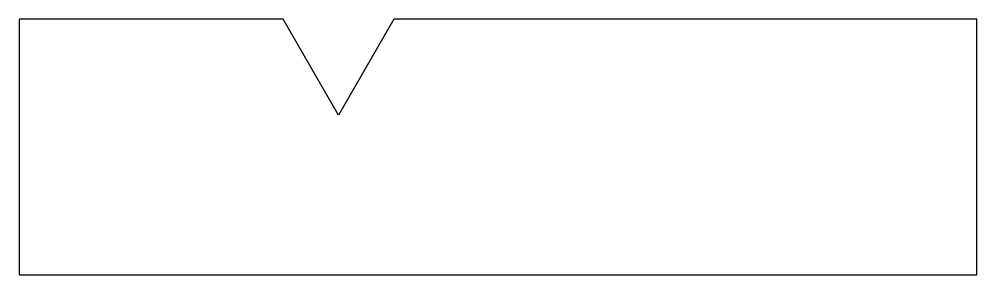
# Model space of a CAD drawing. Header units: metres. Extents: x 0 to 150, y 0 to 40.
import ezdxf

# ---------------------------------------------------------------- set-up
doc = ezdxf.new("R2010")
doc.units = ezdxf.units.M

msp = doc.modelspace()

# ---------------------------------------------------------------- linework, layer by layer
msp.add_lwpolyline([(0, 0), (150, 0), (150, 40), (58.66, 40), (50, 25), (41.34, 40), (0, 40)], close=True)

doc.saveas('drawing.dxf')
